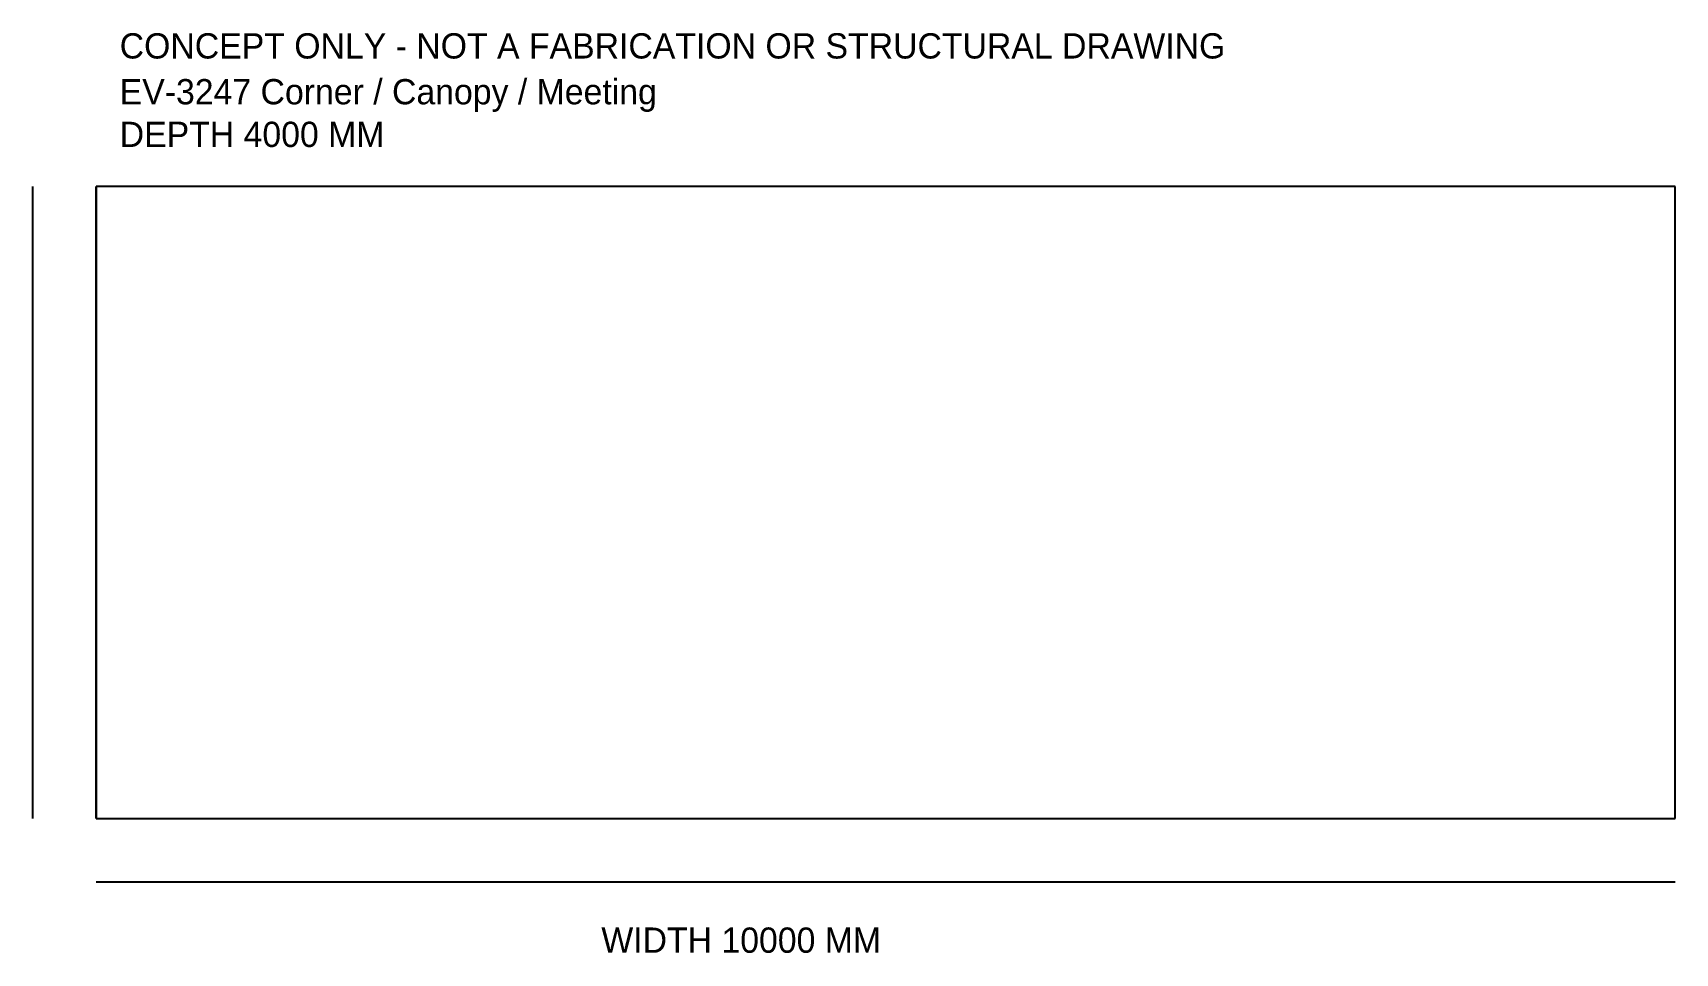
# Model space of a CAD drawing. Header units: millimetres. Extents: x -400 to 10000, y -852 to 4972.
import ezdxf

# ---------------------------------------------------------------- set-up
doc = ezdxf.new("R2010")
doc.units = ezdxf.units.MM

msp = doc.modelspace()

# ---------------------------------------------------------------- linework, layer by layer
at = {"layer": 'DIMENSIONS'}
for p, q in [((-400, 0), (-400, 4000)), ((0, -400), (10000, -400))]:
    msp.add_line(p, q, dxfattribs=at)
at = {"layer": 'FOOTPRINT'}
for p, q in [((10000, 4000), (0, 4000)), ((0, 4000), (0, 0)), ((10000, 0), (10000, 4000)), ((0, 0), (10000, 0))]:
    msp.add_line(p, q, dxfattribs=at)
at = {"layer": 'WALLS'}
for q in [(0, 4000), (10000, 0)]:
    msp.add_line((0, 0), q, dxfattribs=at)

# ---------------------------------------------------------------- texts
at = {"layer": 'LABELS'}
for s, p in [('CONCEPT ONLY - NOT A FABRICATION OR STRUCTURAL DRAWING', (150, 4810)), ('EV-3247 Corner / Canopy / Meeting', (150, 4520)), ('DEPTH 4000 MM', (150, 4250)), ('WIDTH 10000 MM', (3200, -850))]:
    msp.add_text(s, height=160, dxfattribs=at).set_placement(p)

doc.saveas('drawing.dxf')
